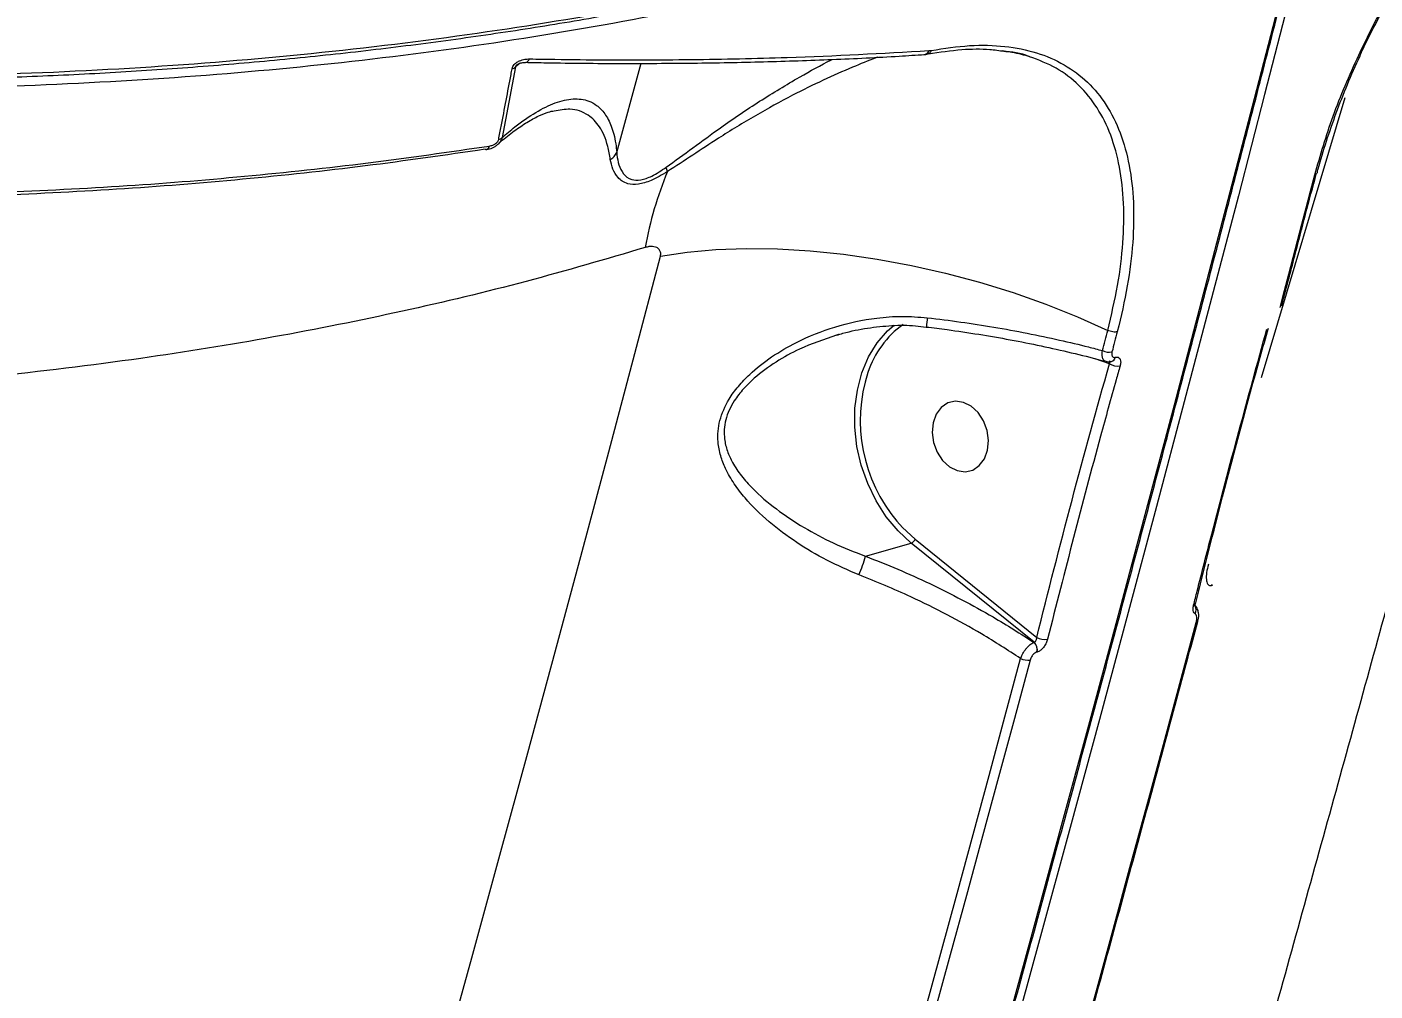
# Model space of a CAD drawing. Header units: millimetres. Extents: x -7151 to 6134, y -5040 to 5562.
# Drawn here: x -3370.9 to -3201.7, y -643 to -522 of the extents above; entities that cross this region are included whole.
import ezdxf

# ---------------------------------------------------------------- set-up
doc = ezdxf.new("R2010")
doc.units = ezdxf.units.MM
for name, color, linetype in [('DIKOM_ОБЪЕКТ', 7, 'Continuous'), ('DIKOM_РАЗМЕР_ЗОНА', 7, 'Continuous'), ('DIKOM_РАЗМЕР_ОБЪЕКТА', 7, 'Continuous')]:
    doc.layers.add(name, color=color, linetype=linetype)
doc.styles.add('style1', font='arial.ttf', dxfattribs={"width": 0.8})
doc.dimstyles.new('1-50', dxfattribs={"dimtxt": 300, "dimasz": 200, "dimexe": 100, "dimexo": 0, "dimgap": 100, "dimtad": 1, "dimtxsty": 'style1', "dimcen": 200, "dimclrd": 7, "dimclre": 7, "dimclrt": 7, "dimadec": 1, "dimazin": 2, "dimtfac": 1, "dimtmove": 0, "dimatfit": 2, "dimfxl": 0, "dimlwd": 25, "dimlwe": 18, "dimarcsym": 0})

# ---------------------------------------------------------------- blocks, each defined once
blk = doc.blocks.new('*D0')
at = {"layer": 'Defpoints', "color": 0, "transparency": 16777216}
for p in [(4133.55, 168.74), (-4567.47, -1241.13), (4133.55, -4153.12)]:
    blk.add_point(p, dxfattribs=at)
at = {"layer": 'DIKOM_РАЗМЕР_ОБЪЕКТА', "color": 7, "lineweight": 18, "transparency": 16777216}
for p, q in [((4133.55, 168.74), (4133.55, -4253.12)), ((-4567.47, -1241.13), (-4567.47, -4253.12))]:
    blk.add_line(p, q, dxfattribs=at)
at = {"layer": 'DIKOM_РАЗМЕР_ОБЪЕКТА', "color": 7, "lineweight": 25, "transparency": 16777216}
blk.add_line((-4367.47, -4153.12), (3933.55, -4153.12), dxfattribs=at)
at = {"layer": 'DIKOM_РАЗМЕР_ОБЪЕКТА', "color": 7, "transparency": 16777216}
for points in [[(-4367.47, -4119.79), (-4367.47, -4186.45), (-4567.47, -4153.12)], [(3933.55, -4119.79), (3933.55, -4186.45), (4133.55, -4153.12)]]:
    blk.add_solid(points, dxfattribs=at)
at = {"layer": 'DIKOM_РАЗМЕР_ОБЪЕКТА', "color": 7, "transparency": 16777216, "insert": (150.61, -3899.95), "char_height": 300, "attachment_point": 5, "style": 'style1'}
blk.add_mtext('8700', dxfattribs=at)
blk = doc.blocks.new('*D1')
at = {"layer": 'Defpoints', "color": 0, "transparency": 16777216}
for p in [(-2392.45, 3674.75), (-6010.84, -1738.88), (-3202.89, -1738.88)]:
    blk.add_point(p, dxfattribs=at)
at = {"layer": 'DIKOM_РАЗМЕР_ОБЪЕКТА', "color": 7, "lineweight": 18, "transparency": 16777216}
for p, q in [((-2392.45, 3674.75), (-6110.84, 3674.75)), ((-3202.89, -1738.88), (-6110.84, -1738.88))]:
    blk.add_line(p, q, dxfattribs=at)
at = {"layer": 'DIKOM_РАЗМЕР_ОБЪЕКТА', "color": 7, "lineweight": 25, "transparency": 16777216}
blk.add_line((-6010.84, 3474.75), (-6010.84, -1538.88), dxfattribs=at)
at = {"layer": 'DIKOM_РАЗМЕР_ОБЪЕКТА', "color": 7, "transparency": 16777216}
for points in [[(-6044.18, 3474.75), (-5977.51, 3474.75), (-6010.84, 3674.75)], [(-6044.18, -1538.88), (-5977.51, -1538.88), (-6010.84, -1738.88)]]:
    blk.add_solid(points, dxfattribs=at)
at = {"layer": 'DIKOM_РАЗМЕР_ОБЪЕКТА', "color": 7, "transparency": 16777216, "insert": (-6264.01, 967.94), "char_height": 300, "attachment_point": 5, "rotation": 90, "style": 'style1'}
blk.add_mtext('5400', dxfattribs=at)
blk = doc.blocks.new('*D2')
at = {"layer": 'Defpoints', "color": 0, "transparency": 16777216}
for p in [(-3409.24, 5551.13), (-6701.17, -3742.74), (-3065.41, -3742.74)]:
    blk.add_point(p, dxfattribs=at)
at = {"layer": 'DIKOM_РАЗМЕР_ЗОНА', "color": 7, "lineweight": 18, "transparency": 16777216}
for p, q in [((-3409.24, 5551.13), (-6801.17, 5551.13)), ((-3065.41, -3742.74), (-6801.17, -3742.74))]:
    blk.add_line(p, q, dxfattribs=at)
at = {"layer": 'DIKOM_РАЗМЕР_ЗОНА', "color": 7, "lineweight": 25, "transparency": 16777216}
blk.add_line((-6701.17, 5351.13), (-6701.17, -3542.74), dxfattribs=at)
at = {"layer": 'DIKOM_РАЗМЕР_ЗОНА', "color": 7, "transparency": 16777216}
for points in [[(-6734.5, 5351.13), (-6667.84, 5351.13), (-6701.17, 5551.13)], [(-6734.5, -3542.74), (-6667.84, -3542.74), (-6701.17, -3742.74)]]:
    blk.add_solid(points, dxfattribs=at)
at = {"layer": 'DIKOM_РАЗМЕР_ЗОНА', "color": 7, "transparency": 16777216, "insert": (-6954.45, 885.88), "char_height": 300, "attachment_point": 5, "rotation": 90, "style": 'style1'}
blk.add_mtext('9300', dxfattribs=at)
blk = doc.blocks.new('*D3')
at = {"layer": 'Defpoints', "color": 0, "transparency": 16777216}
for p in [(6133.55, 253.24), (-5802.46, -2467.19), (6133.55, -4939.78)]:
    blk.add_point(p, dxfattribs=at)
at = {"layer": 'DIKOM_РАЗМЕР_ЗОНА', "color": 7, "lineweight": 18, "transparency": 16777216}
for p, q in [((6133.55, 253.24), (6133.55, -5039.78)), ((-5802.46, -2467.19), (-5802.46, -5039.78))]:
    blk.add_line(p, q, dxfattribs=at)
at = {"layer": 'DIKOM_РАЗМЕР_ЗОНА', "color": 7, "lineweight": 25, "transparency": 16777216}
blk.add_line((-5602.46, -4939.78), (5933.55, -4939.78), dxfattribs=at)
at = {"layer": 'DIKOM_РАЗМЕР_ЗОНА', "color": 7, "transparency": 16777216}
for points in [[(-5602.46, -4906.44), (-5602.46, -4973.11), (-5802.46, -4939.78)], [(5933.55, -4906.44), (5933.55, -4973.11), (6133.55, -4939.78)]]:
    blk.add_solid(points, dxfattribs=at)
at = {"layer": 'DIKOM_РАЗМЕР_ЗОНА', "color": 7, "transparency": 16777216, "insert": (186.61, -4686.61), "char_height": 300, "attachment_point": 5, "style": 'style1'}
blk.add_mtext('11950', dxfattribs=at)

msp = doc.modelspace()

# ---------------------------------------------------------------- linework, layer by layer
at = {"layer": 'DIKOM_ОБЪЕКТ', "color": 7, "linetype": 'Continuous', "lineweight": 15}
for p, q in [((-3258.288, -525.428), (-3258.27, -525.426)), ((-3257.731, -524.954), (-3257.697, -524.953)), ((-3257.697, -524.953), (-3257.439, -524.922)), ((-3309.618, -526.975), (-3311.307, -535.864)), ((-3309.049, -526.531), (-3309.618, -526.975)), ((-3296.905, -537.744), (-3293.854, -526.543)), ((-3205.539, -530.889), (-3216.013, -566.031)), ((-3258.055, -559.62), (-3258.056, -559.618)), ((-3234.349, -563.448), (-3234.331, -563.443)), ((-3235.079, -564.262), (-3236.855, -563.634)), ((-3265.71, -588.414), (-3259.966, -586.775)), ((-3244.535, -599.233), (-3259.966, -586.775)), ((-3259.479, -586.283), (-3244.204, -598.616)), ((-3222.307, -591.971), (-3222.129, -592.04)), ((-3224.316, -594.431), (-3224.314, -594.423)), ((-3244.553, -599.237), (-3244.535, -599.233)), ((-3244.161, -600.453), (-3244.179, -600.457))]:
    msp.add_line(p, q, dxfattribs=at)
at = {"layer": 'DIKOM_ОБЪЕКТ', "color": 7, "linetype": 'Continuous', "lineweight": 15, "flags": 128}
for points in [[(-3279.227, -758.596), (-3276.22, -748.127), (-3272.171, -733.954), (-3268.155, -719.818), (-3264.175, -705.729), (-3260.234, -691.696), (-3256.334, -677.728), (-3252.478, -663.834), (-3248.669, -650.025), (-3244.909, -636.307), (-3241.2, -622.691), (-3237.545, -609.186), (-3233.947, -595.8), (-3230.407, -582.541), (-3226.928, -569.42), (-3223.512, -556.444), (-3220.161, -543.622), (-3216.879, -530.962), (-3213.666, -518.473), (-3210.525, -506.162), (-3207.459, -494.038)], [(-3206.15, -493.426), (-3209.226, -505.586), (-3212.376, -517.934), (-3215.599, -530.461), (-3218.891, -543.159), (-3222.251, -556.02), (-3225.677, -569.035), (-3229.167, -582.196), (-3232.718, -595.494), (-3236.327, -608.921), (-3239.993, -622.467), (-3243.713, -636.124), (-3247.485, -649.883), (-3251.305, -663.734), (-3255.173, -677.67), (-3259.084, -691.679), (-3263.037, -705.755), (-3267.029, -719.886), (-3271.057, -734.065), (-3275.119, -748.281), (-3278.151, -758.838)], [(-3213.661, -557.179), (-3213.11, -555.085), (-3212.562, -552.995), (-3212.015, -550.909), (-3211.47, -548.827), (-3210.926, -546.749), (-3210.384, -544.675), (-3209.844, -542.605), (-3209.306, -540.539)], [(-3291.429, -550.765), (-3288.06, -550.247), (-3284.47, -549.917), (-3280.685, -549.777), (-3276.737, -549.828), (-3272.655, -550.071), (-3268.471, -550.503), (-3264.217, -551.121), (-3259.928, -551.919), (-3255.637, -552.893), (-3251.375, -554.033), (-3247.178, -555.332), (-3243.077, -556.779), (-3239.105, -558.364), (-3235.292, -560.072)], [(-3329.697, -691.258), (-3325.99, -678.054), (-3322.321, -664.912), (-3318.694, -651.839), (-3315.11, -638.844), (-3311.572, -625.936), (-3308.082, -613.123), (-3304.642, -600.412), (-3301.254, -587.813), (-3297.922, -575.334), (-3294.646, -562.982), (-3291.429, -550.765)], [(-3259.966, -586.775), (-3261.606, -585.254), (-3263.082, -583.475), (-3264.361, -581.478), (-3265.416, -579.306), (-3266.224, -577.006), (-3266.767, -574.629), (-3267.032, -572.227), (-3267.015, -569.853), (-3266.716, -567.558), (-3266.14, -565.392), (-3265.302, -563.403), (-3264.219, -561.635), (-3262.914, -560.126), (-3262.106, -559.413)], [(-3234.089, -560.239), (-3234.172, -560.556), (-3234.256, -560.873), (-3234.339, -561.19), (-3234.422, -561.508), (-3234.505, -561.825), (-3234.589, -562.142), (-3234.672, -562.46), (-3234.756, -562.777)], [(-3250.381, -575.112), (-3250.267, -573.893), (-3250.438, -572.633), (-3250.882, -571.434), (-3251.562, -570.394), (-3252.423, -569.597), (-3253.396, -569.107), (-3254.401, -568.964), (-3255.357, -569.18), (-3256.186, -569.737), (-3256.823, -570.59), (-3257.214, -571.67), (-3257.329, -572.889), (-3257.157, -574.149), (-3256.713, -575.348), (-3256.033, -576.388), (-3255.172, -577.185), (-3254.2, -577.675), (-3253.195, -577.818), (-3252.238, -577.602), (-3251.409, -577.045), (-3250.772, -576.192), (-3250.381, -575.112)], [(-3261.75, -584.043), (-3261.069, -584.808), (-3259.479, -586.283)], [(-3241.086, -658.829), (-3238.915, -650.956), (-3236.76, -643.113), (-3234.62, -635.3), (-3232.497, -627.518), (-3230.391, -619.771), (-3228.301, -612.058), (-3226.229, -604.383), (-3224.175, -596.745)], [(-3262.447, -660.817), (-3260.364, -653.265), (-3258.296, -645.74), (-3256.244, -638.245), (-3254.207, -630.781), (-3252.187, -623.349), (-3250.183, -615.952), (-3248.196, -608.59), (-3246.226, -601.265)], [(-3245.03, -601.462), (-3247.002, -608.792), (-3248.99, -616.159), (-3250.996, -623.562), (-3253.017, -630.999), (-3255.056, -638.468), (-3257.11, -645.969), (-3259.179, -653.499), (-3261.263, -661.057)]]:
    msp.add_lwpolyline(points, dxfattribs=at)
at = {"layer": 'DIKOM_ОБЪЕКТ', "color": 7, "linetype": 'Continuous', "lineweight": 15}
for centre, radius, start, end in [((-3308.437, -525.829), 0.597, 274.39544, 344.37285), ((-3258.383, -524.752), 0.683, 278.53161, 342.72815), ((-3258.356, -524.738), 0.693, 276.67751, 342.00283), ((-3310.153, -526.524), 0.7, 278.23001, 319.8872), ((-3311.823, -535.409), 0.688, 277.1541, 318.56307), ((-3313.298, -537.077), 0.291, 241.31329, 279.6092), ((-3313.427, -536.886), 0.51, 290.38339, 355.51368), ((-3293.034, -540.566), 2.517, 9.70985, 22.63794), ((-3248.7, -557.573), 45.338, 157.38796, 169.95334), ((-3253.885, -569.159), 12.126, 125.81384, 161.71813), ((-3234.046, -561.53), 24.086, 172.72584, 175.44507), ((-3490.91, -494.336), 263.934, 345.00882, 345.57803), ((-3235.106, -560.909), 1.901, 243.37994, 280.6287), ((-3235.006, -563.304), 0.689, 286.59333, 348.34185), ((-3234.029, -562.518), 2.036, 238.95117, 278.2401), ((-3235.024, -563.308), 0.69, 287.09828, 348.32294), ((-3246.704, -571.405), 19.649, 162.06862, 220.02782), ((-3260.332, -585.924), 0.926, 293.27822, 337.18243), ((-3280.088, -584.812), 14.822, 336.34426, 345.93517), ((-3224.561, -594.322), 0.268, 281.0364, 336.03755), ((-3225.196, -595.142), 0.995, 329.81894, 30.07168), ((-3224.206, -596.508), 0.239, 277.47582, 335.98354), ((-3243.176, -596.742), 2.137, 241.26676, 278.69333), ((-3245.399, -600.164), 1.255, 346.4578, 47.60445), ((-3245.381, -600.159), 1.255, 346.45679, 47.60546), ((-3245.279, -599.241), 2.235, 244.93021, 276.38241)]:
    msp.add_arc(centre, radius, start, end, dxfattribs=at)
for points, knots in [([(-3207.459, -494.038), (-3210.488, -495.409), (-3218.711, -499.131), (-3232.926, -504.653), (-3250.294, -510.407), (-3268.527, -515.45), (-3287.522, -519.772), (-3307.195, -523.346), (-3327.49, -526.158), (-3348.386, -528.185), (-3369.836, -529.44), (-3391.769, -529.927), (-3414.081, -529.644), (-3436.67, -528.591), (-3459.467, -526.765), (-3482.437, -524.153), (-3505.54, -520.776), (-3528.702, -516.649), (-3551.816, -511.794), (-3574.773, -506.233), (-3597.501, -499.976), (-3619.956, -493.019), (-3642.107, -485.389), (-3663.888, -477.114), (-3685.198, -468.236), (-3705.936, -458.792), (-3726.032, -448.809), (-3745.441, -438.292), (-3764.143, -427.27), (-3782.086, -415.78), (-3799.189, -403.878), (-3815.37, -391.617), (-3829.859, -379.62), (-3842.791, -367.948), (-3854.313, -356.654), (-3865.058, -345.165), (-3874.977, -333.532), (-3883.989, -321.861), (-3892.071, -310.18), (-3898.546, -299.729), (-3902.103, -293.149), (-3903.553, -290.468)], [0, 0, 0, 0, 0.0156533, 0.0424907, 0.0694122, 0.0963769, 0.1233417, 0.1502637, 0.1771004, 0.2039377, 0.2308593, 0.2578243, 0.2847892, 0.3117109, 0.3385481, 0.3653846, 0.392306, 0.4192702, 0.4462348, 0.4731562, 0.499993, 0.5268301, 0.5537514, 0.5807162, 0.6076811, 0.6346027, 0.6614393, 0.6882764, 0.7151979, 0.7421626, 0.7691275, 0.7960488, 0.8228858, 0.8459641, 0.8691647, 0.8923929, 0.9156208, 0.9388215, 0.961584, 0.9843465, 1, 1, 1, 1]), ([(-3293.343, -549.664), (-3298.291, -551.121), (-3308.186, -554.035), (-3323.788, -557.76), (-3339.919, -560.995), (-3357.183, -563.774), (-3375.535, -566.016), (-3394.972, -567.635), (-3415.026, -568.559), (-3435.653, -568.748), (-3456.792, -568.176), (-3477.755, -566.866), (-3498.456, -564.858), (-3518.824, -562.213), (-3539.418, -558.86), (-3560.175, -554.774), (-3581.023, -549.95), (-3601.95, -544.373), (-3622.868, -538.027), (-3643.802, -530.877), (-3664.423, -523.008), (-3684.245, -514.619), (-3703.138, -505.819), (-3721.086, -496.688), (-3738.602, -486.979), (-3755.609, -476.708), (-3772.038, -465.9), (-3787.439, -454.866), (-3801.802, -443.661), (-3815.139, -432.341), (-3827.759, -420.66), (-3839.57, -408.643), (-3850.609, -396.333), (-3857.134, -387.998), (-3860.394, -383.832)], [0, 0, 0, 0, 0.0283338, 0.0566673, 0.0852831, 0.1138987, 0.1455326, 0.1771907, 0.2088241, 0.2413903, 0.2739833, 0.3065488, 0.3371878, 0.367849, 0.3984877, 0.43001, 0.4615582, 0.4930806, 0.5257433, 0.558406, 0.5915378, 0.6246694, 0.6557873, 0.6869299, 0.7180481, 0.7500733, 0.7821241, 0.81415, 0.8447053, 0.8752824, 0.905838, 0.9372174, 0.9686205, 1, 1, 1, 1]), ([(-3596.161, -498.949), (-3594.631, -499.399), (-3589.389, -500.94), (-3580.372, -503.402), (-3569.139, -506.331), (-3557.893, -509.073), (-3546.663, -511.635), (-3535.446, -514.015), (-3524.238, -516.215), (-3513.036, -518.237), (-3501.835, -520.081), (-3490.633, -521.748), (-3479.428, -523.237), (-3468.215, -524.55), (-3456.989, -525.686), (-3445.763, -526.644), (-3434.573, -527.421), (-3423.463, -528.013), (-3412.467, -528.418), (-3401.587, -528.636), (-3390.82, -528.668), (-3380.162, -528.514), (-3369.609, -528.176), (-3359.158, -527.651), (-3348.806, -526.942), (-3338.551, -526.046), (-3328.389, -524.964), (-3318.323, -523.695), (-3308.376, -522.243), (-3298.593, -520.612), (-3289.007, -518.808), (-3279.63, -516.833), (-3270.457, -514.688), (-3261.483, -512.371), (-3252.705, -509.882), (-3244.121, -507.221), (-3235.729, -504.387), (-3227.527, -501.379), (-3219.509, -498.197), (-3211.686, -494.834), (-3204.706, -491.629), (-3200.441, -489.475), (-3198.632, -488.562)], [0, 0, 0, 0, 0.0106285, 0.0364047, 0.0621895, 0.0878498, 0.1133919, 0.1388452, 0.1642379, 0.1895991, 0.2149589, 0.2403388, 0.2657648, 0.2912656, 0.3168714, 0.3426083, 0.3684043, 0.3941102, 0.4196887, 0.445169, 0.4705811, 0.4959527, 0.5213132, 0.5466898, 0.5721031, 0.5975838, 0.6231584, 0.6488573, 0.6746614, 0.7004265, 0.7260483, 0.7515623, 0.7769994, 0.8023873, 0.8277558, 0.853133, 0.8785383, 0.9040015, 0.9295493, 0.9552118, 0.9810039, 1, 1, 1, 1]), ([(-3596.087, -498.522), (-3591.688, -499.776), (-3579.839, -503.155), (-3560.346, -508.104), (-3537.641, -513.178), (-3514.635, -517.577), (-3491.403, -521.269), (-3468.019, -524.221), (-3444.998, -526.367), (-3422.412, -527.72), (-3400.32, -528.308), (-3378.361, -528.14), (-3356.62, -527.185), (-3335.179, -525.427), (-3314.511, -522.903), (-3294.667, -519.642), (-3275.681, -515.686), (-3257.247, -510.966), (-3239.439, -505.479), (-3222.398, -499.183), (-3208.749, -493.42), (-3201.183, -489.513), (-3198.614, -488.186)], [0, 0, 0, 0, 0.0304512, 0.0820369, 0.1336622, 0.1852476, 0.2383319, 0.2914581, 0.3445427, 0.3961275, 0.4477535, 0.4993381, 0.5524226, 0.6055497, 0.6586327, 0.7102177, 0.7618426, 0.8134271, 0.8665101, 0.919637, 0.9727201, 1, 1, 1, 1]), ([(-3279.062, -758.621), (-3278.884, -758.003), (-3277.459, -753.059), (-3274.81, -743.807), (-3271.119, -730.876), (-3267.458, -717.979), (-3263.828, -705.121), (-3260.23, -692.31), (-3256.666, -679.553), (-3253.139, -666.857), (-3249.651, -654.229), (-3246.201, -641.676), (-3242.794, -629.203), (-3239.431, -616.82), (-3236.114, -604.531), (-3232.844, -592.344), (-3229.624, -580.265), (-3226.454, -568.301), (-3223.337, -556.458), (-3220.275, -544.744), (-3217.269, -533.163), (-3214.32, -521.723), (-3211.432, -510.432), (-3209.071, -501.135), (-3207.681, -495.625), (-3207.217, -493.782)], [0, 0, 0, 0, 0.0066056, 0.0528041, 0.0990029, 0.1452019, 0.1914006, 0.2375995, 0.2837987, 0.3299974, 0.3761965, 0.4223959, 0.468595, 0.5147944, 0.5609937, 0.6071934, 0.653393, 0.6995933, 0.7457934, 0.7919935, 0.8381941, 0.8843948, 0.9305958, 0.9767972, 1, 1, 1, 1]), ([(-4077.697, -513.438), (-4079.009, -513.41), (-4081.635, -513.354), (-4083.97, -513.682), (-4085.285, -514.245), (-4085.691, -515.01), (-4085.291, -516.008), (-4084.06, -517.254), (-4081.96, -518.756), (-4078.978, -520.517), (-4075.142, -522.519), (-4070.505, -524.735), (-4065.1, -527.156), (-4058.963, -529.77), (-4052.058, -532.595), (-4044.321, -535.654), (-4035.73, -538.952), (-4026.281, -542.489), (-4016.076, -546.226), (-4005.245, -550.116), (-3993.825, -554.147), (-3981.863, -558.307), (-3969.267, -562.627), (-3955.935, -567.142), (-3941.861, -571.852), (-3927.05, -576.754), (-3911.669, -581.791), (-3895.889, -586.909), (-3879.747, -592.097), (-3863.285, -597.342), (-3846.393, -602.682), (-3828.934, -608.157), (-3810.918, -613.762), (-3792.364, -619.493), (-3773.483, -625.283), (-3753.53, -631.357), (-3732.497, -637.713), (-3710.396, -644.341), (-3687.908, -651.035), (-3665.081, -657.778), (-3641.968, -664.554), (-3619.972, -670.954), (-3599.153, -676.969), (-3579.542, -682.598), (-3559.989, -688.174), (-3540.344, -693.739), (-3520.642, -699.282), (-3500.915, -704.792), (-3481.393, -710.206), (-3462.298, -715.461), (-3443.654, -720.553), (-3425.477, -725.478), (-3407.622, -730.277), (-3389.957, -734.984), (-3372.524, -739.587), (-3355.358, -744.075), (-3338.662, -748.394), (-3322.616, -752.499), (-3307.232, -756.388), (-3292.512, -760.061), (-3278.344, -763.548), (-3264.627, -766.872), (-3251.404, -770.022), (-3238.714, -772.986), (-3226.706, -775.729), (-3215.516, -778.22), (-3205.143, -780.461), (-3195.572, -782.459), (-3186.726, -784.231), (-3178.525, -785.792), (-3171.092, -787.107), (-3165.859, -787.977), (-3163.398, -788.324), (-3162.886, -788.396)], [0, 0, 0, 0, 0.0167042, 0.0334481, 0.0472268, 0.0610172, 0.0748073, 0.0885855, 0.1027641, 0.1169558, 0.1311476, 0.1453265, 0.159106, 0.1728977, 0.1866891, 0.2004686, 0.2146498, 0.2288439, 0.2430381, 0.2572193, 0.2709769, 0.2847464, 0.2985159, 0.3122735, 0.3264293, 0.3405977, 0.3547663, 0.3689223, 0.3827035, 0.3964968, 0.4102898, 0.4240712, 0.4382529, 0.4524474, 0.4666421, 0.4808238, 0.4967436, 0.5126724, 0.5285923, 0.5448556, 0.5611287, 0.5773925, 0.5911547, 0.6049289, 0.6187029, 0.632465, 0.6466275, 0.6608025, 0.6749777, 0.68914, 0.7029021, 0.7166761, 0.7304499, 0.7442119, 0.7583725, 0.7725462, 0.7867197, 0.8008805, 0.8146605, 0.8284524, 0.8422442, 0.8560241, 0.8702042, 0.8843972, 0.8985903, 0.9127704, 0.9265484, 0.9403384, 0.9541283, 0.9679064, 0.982086, 0.9962786, 1, 1, 1, 1]), ([(-3203.786, -525.504), (-3202.815, -523.503), (-3201.292, -520.365), (-3199.493, -517.326), (-3198.842, -516.226)], [0, 0, 0, 0, 0.637881, 1, 1, 1, 1]), ([(-3203.588, -525.486), (-3203.497, -525.286), (-3202.867, -523.896), (-3201.542, -521.325), (-3200.048, -518.522), (-3199.103, -516.933), (-3198.846, -516.5)], [0, 0, 0, 0, 0.0659478, 0.4581535, 0.8523411, 1, 1, 1, 1]), ([(-3257.439, -524.922), (-3255.812, -524.675), (-3252.558, -524.18), (-3248.142, -524.315), (-3244.153, -525.107), (-3240.672, -526.615), (-3237.738, -528.815), (-3235.387, -531.687), (-3233.634, -535.192), (-3232.497, -539.291), (-3231.972, -543.914), (-3232.065, -548.996), (-3232.714, -554.443), (-3233.631, -558.306), (-3234.089, -560.239)], [0, 0, 0, 0, 0.0836175, 0.1671647, 0.2504161, 0.3338536, 0.4173033, 0.5004887, 0.5837391, 0.6671382, 0.7504575, 0.8333964, 0.9166283, 1, 1, 1, 1]), ([(-3310.052, -527.217), (-3310.028, -527.127), (-3309.978, -526.949), (-3309.789, -526.69), (-3309.507, -526.437), (-3309.053, -526.182), (-3308.467, -526.011), (-3308.06, -525.997), (-3307.862, -525.99)], [0, 0, 0, 0, 0.1098796, 0.2200756, 0.3257182, 0.4925119, 0.7537643, 1, 1, 1, 1]), ([(-3308.391, -526.412), (-3307.502, -526.433), (-3303.45, -526.527), (-3296.42, -526.57), (-3287.33, -526.535), (-3278.474, -526.369), (-3269.849, -526.072), (-3263.118, -525.759), (-3259.337, -525.503), (-3258.282, -525.431)], [0, 0, 0, 0, 0.049933, 0.2277287, 0.4047253, 0.5809984, 0.7567379, 0.9321427, 1, 1, 1, 1]), ([(-3307.862, -525.99), (-3307.332, -525.999), (-3304.679, -526.046), (-3297.836, -526.126), (-3287.521, -526.101), (-3273.288, -525.813), (-3263.603, -525.279), (-3257.731, -524.954)], [0, 0, 0, 0, 0.0299857, 0.1499492, 0.3900696, 0.6301909, 1, 1, 1, 1]), ([(-3290.711, -539.597), (-3289.594, -538.783), (-3287.334, -537.135), (-3283.439, -534.266), (-3278.93, -531.216), (-3274.287, -528.427), (-3271.203, -526.716), (-3269.928, -526.084), (-3269.869, -526.055)], [0, 0, 0, 0, 0.16270384, 0.3293255, 0.5612791, 0.79918551, 0.99077657, 1, 1, 1, 1]), ([(-3264.155, -525.773), (-3264.264, -525.813), (-3265.222, -526.162), (-3267.514, -527.095), (-3270.977, -528.621), (-3275.09, -530.637), (-3279.514, -533.077), (-3283.718, -535.638), (-3287.386, -538.083), (-3289.498, -539.456), (-3290.553, -540.141)], [0, 0, 0, 0, 0.015333, 0.1347354, 0.2776002, 0.4205441, 0.5903449, 0.7601608, 0.8802128, 1, 1, 1, 1]), ([(-3258.379, -525.429), (-3258.297, -525.429), (-3258.13, -525.428), (-3257.959, -525.38), (-3257.872, -525.356)], [0, 0, 0, 0, 0.4898905, 1, 1, 1, 1]), ([(-3257.439, -524.922), (-3257.472, -525.004), (-3257.54, -525.172), (-3257.712, -525.328), (-3257.864, -525.398), (-3257.954, -525.382), (-3257.971, -525.379)], [0, 0, 0, 0, 0.2981743, 0.6118489, 0.9255069, 1, 1, 1, 1]), ([(-3257.801, -525.359), (-3256.381, -525.144), (-3253.684, -524.734), (-3250.542, -524.703), (-3248.906, -524.936), (-3248.316, -525.02)], [0, 0, 0, 0, 0.4159439, 0.7896208, 1, 1, 1, 1]), ([(-3245.105, -525.71), (-3245.136, -525.696), (-3246.125, -525.26), (-3247.329, -525.126), (-3248.495, -524.996)], [0, 0, 0, 0, 0.03126822, 1, 1, 1, 1]), ([(-3248.316, -525.02), (-3247.976, -525.056), (-3246.81, -525.18), (-3245.807, -525.485), (-3245.096, -525.701)], [0, 0, 0, 0, 0.2918301, 1, 1, 1, 1]), ([(-3235.292, -560.072), (-3234.842, -558.172), (-3233.942, -554.382), (-3233.302, -549.034), (-3233.207, -544.042), (-3233.715, -539.505), (-3234.826, -535.478), (-3236.532, -532.03), (-3238.84, -529.218), (-3241.653, -527.029), (-3243.962, -526.146), (-3245.105, -525.71)], [0, 0, 0, 0, 0.1118104, 0.22295, 0.3341199, 0.4459295, 0.5568743, 0.6686327, 0.7799552, 0.891088, 1, 1, 1, 1]), ([(-3209.306, -540.539), (-3208.596, -538.102), (-3207.52, -534.409), (-3205.528, -529.349), (-3204.367, -526.786), (-3203.786, -525.504)], [0, 0, 0, 0, 0.492764, 0.7463854, 1, 1, 1, 1]), ([(-3209.013, -540.351), (-3208.967, -540.161), (-3208.642, -538.841), (-3207.851, -536.311), (-3206.64, -532.776), (-3205.218, -529.192), (-3204.179, -526.761), (-3203.593, -525.533), (-3203.578, -525.501)], [0, 0, 0, 0, 0.039748, 0.2767037, 0.5150211, 0.7541983, 0.9936636, 1, 1, 1, 1]), ([(-3899.364, -526.899), (-3895.723, -528.072), (-3888.442, -530.418), (-3876.56, -534.179), (-3863.992, -538.112), (-3850.226, -542.372), (-3835.266, -546.955), (-3819.076, -551.87), (-3802.033, -557.005), (-3784.157, -562.352), (-3765.494, -567.905), (-3746.652, -573.484), (-3727.728, -579.068), (-3708.812, -584.634), (-3689.386, -590.338), (-3669.497, -596.17), (-3649.205, -602.113), (-3628.516, -608.167), (-3607.497, -614.312), (-3586.115, -620.559), (-3564.69, -626.811), (-3543.734, -632.918), (-3523.406, -638.83), (-3503.754, -644.531), (-3484.22, -650.18), (-3464.877, -655.752), (-3445.795, -661.22), (-3427.5, -666.431), (-3410.024, -671.374), (-3393.383, -676.044), (-3377.195, -680.546), (-3361.55, -684.849), (-3346.436, -688.959), (-3337.019, -691.474), (-3332.313, -692.731)], [0, 0, 0, 0, 0.0283335, 0.0566673, 0.0852828, 0.1138984, 0.145532, 0.1771907, 0.2088241, 0.2413903, 0.273983, 0.3065489, 0.3371872, 0.3678492, 0.3984876, 0.4300099, 0.4615582, 0.4930802, 0.5257427, 0.5584053, 0.5915374, 0.624669, 0.6557872, 0.6869296, 0.718048, 0.7500731, 0.7821239, 0.8141498, 0.8447049, 0.8752822, 0.9058377, 0.9372173, 0.9686205, 1, 1, 1, 1]), ([(-3311.738, -536.091), (-3311.632, -535.546), (-3311.103, -532.817), (-3310.544, -529.861), (-3310.098, -527.464), (-3310.052, -527.217)], [0, 0, 0, 0, 0.18317, 0.9158768, 1, 1, 1, 1]), ([(-3309.443, -526.727), (-3309.472, -526.751), (-3309.513, -526.783), (-3309.564, -526.841), (-3309.586, -526.874), (-3309.603, -526.904), (-3309.616, -526.939), (-3309.617, -526.962), (-3309.618, -526.975)], [0, 0, 0, 0, 0.3536181, 0.4899532, 0.628174, 0.6671215, 0.8021335, 1, 1, 1, 1]), ([(-3309.443, -526.727), (-3309.424, -526.713), (-3309.359, -526.662), (-3309.196, -526.576), (-3308.893, -526.468), (-3308.586, -526.411), (-3308.423, -526.433), (-3308.385, -526.438)], [0, 0, 0, 0, 0.05113133, 0.17623231, 0.41922491, 0.86520843, 1, 1, 1, 1]), ([(-3311.307, -535.864), (-3310.769, -535.406), (-3309.308, -534.165), (-3307.049, -532.615), (-3304.597, -531.404), (-3302.362, -530.896), (-3300.665, -531.111), (-3299.364, -531.803), (-3298.39, -532.78), (-3297.567, -534.345), (-3297.098, -536.078), (-3296.948, -537.368), (-3296.905, -537.744)], [0, 0, 0, 0, 0.0783326, 0.2125932, 0.3472665, 0.4817924, 0.6158502, 0.6916653, 0.7820712, 0.8726187, 0.9628128, 1, 1, 1, 1]), ([(-3311.848, -536.717), (-3311.734, -536.612), (-3311.015, -535.951), (-3309.78, -535.008), (-3308.164, -533.902), (-3306.741, -533.142), (-3305.579, -532.659), (-3305.012, -532.542), (-3304.778, -532.493)], [0, 0, 0, 0, 0.0398815, 0.252203, 0.4641138, 0.6755963, 0.8656051, 1, 1, 1, 1]), ([(-3297.727, -538.609), (-3297.823, -538.042), (-3298.114, -536.329), (-3299.012, -534.372), (-3300.606, -532.818), (-3302.514, -532.131), (-3304.097, -532.424), (-3304.776, -532.549)], [0, 0, 0, 0, 0.1038043, 0.3136846, 0.5238966, 0.7959454, 1, 1, 1, 1]), ([(-3312.919, -536.926), (-3312.769, -536.894), (-3312.507, -536.838), (-3312.162, -536.66), (-3311.934, -536.468), (-3311.792, -536.277), (-3311.756, -536.153), (-3311.738, -536.091)], [0, 0, 0, 0, 0.3195467, 0.5619217, 0.7280044, 0.8640544, 1, 1, 1, 1]), ([(-3311.307, -535.864), (-3311.362, -536.032), (-3311.465, -536.35), (-3311.722, -536.602), (-3311.843, -536.721)], [0, 0, 0, 0, 0.5277473, 1, 1, 1, 1]), ([(-3147.787, -826.331), (-3149.274, -826.068), (-3152.997, -825.408), (-3159.963, -824.053), (-3168.586, -822.294), (-3178.159, -820.253), (-3188.535, -817.962), (-3199.6, -815.447), (-3211.313, -812.72), (-3223.628, -809.792), (-3236.63, -806.646), (-3250.427, -803.254), (-3265.025, -799.612), (-3280.419, -795.72), (-3296.437, -791.622), (-3312.881, -787.367), (-3329.712, -782.968), (-3346.881, -778.438), (-3364.523, -773.744), (-3382.778, -768.847), (-3401.638, -763.749), (-3421.085, -758.453), (-3440.898, -753.02), (-3460.847, -747.512), (-3480.894, -741.942), (-3501, -736.32), (-3521.313, -730.608), (-3541.994, -724.759), (-3563.018, -718.779), (-3584.357, -712.676), (-3605.764, -706.52), (-3628.083, -700.069), (-3651.276, -693.326), (-3675.289, -686.304), (-3699.351, -679.225), (-3723.403, -672.105), (-3747.382, -664.962), (-3769.855, -658.223), (-3790.824, -651.896), (-3810.32, -645.979), (-3829.49, -640.126), (-3848.48, -634.292), (-3867.244, -628.49), (-3885.744, -622.729), (-3903.763, -617.079), (-3921.087, -611.604), (-3937.704, -606.311), (-3953.613, -601.201), (-3968.953, -596.231), (-3983.834, -591.363), (-3998.209, -586.613), (-4012.039, -581.99), (-4025.159, -577.551), (-4037.431, -573.342), (-4048.853, -569.366), (-4059.437, -565.621), (-4069.265, -562.079), (-4078.405, -558.713), (-4086.809, -555.539), (-4094.443, -552.567), (-4101.211, -549.831), (-4107.045, -547.359), (-4111.957, -545.149), (-4115.977, -543.196), (-4119.137, -541.485), (-4121.475, -540), (-4122.855, -538.781), (-4123.415, -537.995), (-4123.22, -537.7), (-4123.18, -537.639)], [0, 0, 0, 0, 0.0098027, 0.0245506, 0.0397282, 0.05492, 0.0701117, 0.0852894, 0.1000386, 0.1148005, 0.1295624, 0.1443115, 0.1594896, 0.1746814, 0.1898734, 0.2050516, 0.2197817, 0.2345243, 0.2492671, 0.263997, 0.2791538, 0.2943241, 0.3094949, 0.3246513, 0.3393828, 0.3541267, 0.3688709, 0.3836022, 0.3987614, 0.4139344, 0.4291071, 0.4442663, 0.4613069, 0.4783574, 0.495398, 0.5128067, 0.5302258, 0.5476346, 0.5623851, 0.5771484, 0.5919118, 0.6066623, 0.6218415, 0.6370347, 0.6522279, 0.6674073, 0.6821324, 0.6968705, 0.7116084, 0.7263337, 0.7414854, 0.7566506, 0.771816, 0.7869676, 0.801717, 0.8164794, 0.8312415, 0.845991, 0.861171, 0.8763651, 0.891559, 0.9067391, 0.9214835, 0.9362407, 0.9509978, 0.965742, 0.9809169, 0.9961057, 1, 1, 1, 1]), ([(-3313.438, -537.332), (-3318.434, -538.061), (-3328.427, -539.518), (-3343.879, -541.168), (-3359.629, -542.454), (-3370.388, -542.944), (-3375.767, -543.188)], [0, 0, 0, 0, 0.2491224, 0.4982415, 0.7491234, 1, 1, 1, 1]), ([(-3375.352, -542.781), (-3370.001, -542.539), (-3359.3, -542.054), (-3343.557, -540.776), (-3328.039, -539.127), (-3317.959, -537.659), (-3312.919, -536.926)], [0, 0, 0, 0, 0.2491194, 0.4982439, 0.7491204, 1, 1, 1, 1]), ([(-3313.253, -537.336), (-3313.126, -537.322), (-3312.769, -537.284), (-3312.255, -537.067), (-3311.947, -536.797), (-3311.828, -536.692)], [0, 0, 0, 0, 0.2545023, 0.7119253, 1, 1, 1, 1]), ([(-3297.727, -538.609), (-3297.696, -538.592), (-3297.517, -538.489), (-3297.19, -538.231), (-3297.007, -537.921), (-3296.907, -537.752)], [0, 0, 0, 0, 0.0842873, 0.5003574, 1, 1, 1, 1]), ([(-3296.905, -537.744), (-3296.905, -537.745), (-3296.906, -537.748), (-3296.907, -537.751), (-3296.907, -537.752), (-3296.907, -537.752)], [0, 0, 0, 0, 0.468066, 0.8340384, 1, 1, 1, 1]), ([(-3296.907, -537.752), (-3296.907, -537.753), (-3296.907, -537.85), (-3296.852, -538.372), (-3296.701, -539.314), (-3296.157, -540.44), (-3295.261, -541.195), (-3293.945, -541.272), (-3292.391, -540.714), (-3291.311, -539.996), (-3290.711, -539.597)], [0, 0, 0, 0, 0.00027166, 0.04144933, 0.22429935, 0.40657904, 0.5849826, 0.71247342, 0.84045813, 1, 1, 1, 1]), ([(-3290.553, -540.141), (-3291.244, -540.547), (-3292.502, -541.284), (-3294.257, -541.815), (-3295.769, -541.716), (-3296.813, -540.95), (-3297.472, -539.827), (-3297.641, -539.017), (-3297.727, -538.609)], [0, 0, 0, 0, 0.1672693, 0.3043199, 0.4416756, 0.6370359, 0.816723, 1, 1, 1, 1]), ([(-3213.463, -557), (-3212.912, -554.901), (-3211.444, -549.315), (-3210.003, -543.792), (-3209.104, -540.346)], [0, 0, 0, 0, 0.3758633, 1, 1, 1, 1]), ([(-3291.429, -550.765), (-3291.413, -550.678), (-3291.378, -550.495), (-3291.424, -550.184), (-3291.586, -549.887), (-3291.976, -549.59), (-3292.438, -549.514), (-3292.947, -549.559), (-3293.185, -549.622), (-3293.343, -549.664)], [0, 0, 0, 0, 0.0767483, 0.1605317, 0.3173937, 0.4661594, 0.7625111, 0.8428743, 1, 1, 1, 1]), ([(-3266.511, -590.759), (-3267.874, -590.179), (-3270.637, -589.001), (-3274.423, -586.72), (-3277.904, -584.116), (-3280.462, -581.618), (-3282.215, -579.351), (-3283.243, -577.582), (-3283.923, -575.817), (-3284.311, -573.824), (-3284.126, -571.372), (-3283.068, -568.966), (-3281.678, -567.059), (-3279.924, -565.225), (-3277.495, -563.325), (-3273.93, -561.255), (-3269.519, -559.491), (-3265.023, -558.527), (-3261.115, -558.235), (-3259.002, -558.398), (-3257.938, -558.481)], [0, 0, 0, 0, 0.0717881, 0.1456301, 0.2211725, 0.298519, 0.3406393, 0.383293, 0.4161013, 0.4496125, 0.4986461, 0.5477907, 0.580449, 0.6139702, 0.670437, 0.7283155, 0.8119505, 0.8980693, 0.9486879, 1, 1, 1, 1]), ([(-3269.315, -560.693), (-3269.051, -560.606), (-3267.791, -560.193), (-3265.469, -559.748), (-3262.424, -559.426), (-3259.942, -559.395), (-3258.511, -559.593), (-3258.06, -559.656)], [0, 0, 0, 0, 0.073121, 0.3494117, 0.6197857, 0.8799649, 1, 1, 1, 1]), ([(-3258.06, -559.648), (-3257.193, -559.752), (-3254.987, -560.019), (-3251.464, -560.552), (-3247.514, -561.234), (-3243.627, -562.005), (-3239.852, -562.863), (-3237.16, -563.524), (-3235.784, -563.919), (-3235.573, -563.979)], [0, 0, 0, 0, 0.1103726, 0.2808982, 0.4523802, 0.6244987, 0.7968111, 0.9687778, 1, 1, 1, 1]), ([(-3257.938, -558.481), (-3256.537, -558.653), (-3253.736, -558.998), (-3249.544, -559.653), (-3245.387, -560.407), (-3241.418, -561.245), (-3238.287, -561.992), (-3236.539, -562.455), (-3235.958, -562.608)], [0, 0, 0, 0, 0.1827839, 0.3655964, 0.5537377, 0.7419057, 0.9141903, 1, 1, 1, 1]), ([(-3224.51, -594.585), (-3224.36, -593.989), (-3223.614, -591.009), (-3220.663, -579.395), (-3217.674, -568.481), (-3215.33, -559.925)], [0, 0, 0, 0, 0.0512255, 0.2561285, 1, 1, 1, 1]), ([(-3224.288, -594.437), (-3223.159, -589.943), (-3220.548, -579.549), (-3217.464, -568.007), (-3215.46, -560.992), (-3215.113, -559.776)], [0, 0, 0, 0, 0.3864202, 0.8936813, 1, 1, 1, 1]), ([(-3269.319, -560.68), (-3270.894, -561.21), (-3273.53, -562.098), (-3276.97, -564.002), (-3279.319, -565.705), (-3281.045, -567.392), (-3282.381, -569.102), (-3283.393, -571.301), (-3283.505, -573.496), (-3283.069, -575.257), (-3282.351, -576.812), (-3281.284, -578.377), (-3279.512, -580.355), (-3276.939, -582.554), (-3273.517, -584.821), (-3269.773, -586.842), (-3267.075, -587.886), (-3265.71, -588.414)], [0, 0, 0, 0, 0.1041193, 0.1742241, 0.245693, 0.2848648, 0.3250032, 0.3823511, 0.4396145, 0.4788333, 0.5191979, 0.5711626, 0.6238898, 0.7190254, 0.8162458, 0.9070751, 1, 1, 1, 1]), ([(-3269.065, -560.595), (-3269.086, -560.599), (-3269.174, -560.616), (-3269.256, -560.652), (-3269.319, -560.68)], [0, 0, 0, 0, 0.2345722, 1, 1, 1, 1]), ([(-3234.089, -560.239), (-3234.171, -560.256), (-3234.336, -560.289), (-3234.656, -560.268), (-3234.991, -560.198), (-3235.192, -560.114), (-3235.292, -560.072)], [0, 0, 0, 0, 0.2499262, 0.4999475, 0.7499183, 1, 1, 1, 1]), ([(-3235.56, -563.943), (-3235.642, -563.908), (-3235.785, -563.849), (-3235.934, -563.579), (-3236.023, -563.191), (-3235.98, -562.804), (-3235.958, -562.608)], [0, 0, 0, 0, 0.2422514, 0.4195356, 0.7078859, 1, 1, 1, 1]), ([(-3234.756, -562.777), (-3234.756, -562.779), (-3234.78, -562.876), (-3234.808, -563.061), (-3234.772, -563.256), (-3234.684, -563.396), (-3234.551, -563.477), (-3234.414, -563.457), (-3234.349, -563.448)], [0, 0, 0, 0, 0.0043209, 0.2198172, 0.4356071, 0.5682932, 0.7938209, 1, 1, 1, 1]), ([(-3234.331, -563.443), (-3234.264, -563.432), (-3234.091, -563.402), (-3233.862, -563.487), (-3233.696, -563.724), (-3233.641, -564.085), (-3233.705, -564.384), (-3233.737, -564.533)], [0, 0, 0, 0, 0.1342769, 0.3469763, 0.5632622, 0.7817508, 1, 1, 1, 1]), ([(-3244.204, -598.616), (-3242.748, -592.854), (-3239.838, -581.328), (-3236.665, -569.952), (-3235.079, -564.262)], [0, 0, 0, 0, 0.4999209, 1, 1, 1, 1]), ([(-3233.737, -564.533), (-3233.903, -565.119), (-3234.732, -568.053), (-3237.898, -579.421), (-3240.679, -590.327), (-3242.853, -598.855)], [0, 0, 0, 0, 0.0517097, 0.2585525, 1, 1, 1, 1]), ([(-3235.538, -563.947), (-3235.436, -563.977), (-3235.198, -564.046), (-3234.96, -563.993), (-3234.823, -563.963)], [0, 0, 0, 0, 0.42862491, 1, 1, 1, 1]), ([(-3235.079, -564.262), (-3235.052, -564.218), (-3234.999, -564.132), (-3234.98, -564.027), (-3234.998, -563.96), (-3235.04, -563.949), (-3235.054, -563.946)], [0, 0, 0, 0, 0.3014258, 0.5933712, 0.8704988, 1, 1, 1, 1]), ([(-3234.828, -563.969), (-3234.821, -563.968), (-3234.813, -563.965), (-3234.805, -563.963), (-3234.803, -563.963)], [0, 0, 0, 0, 0.7852235, 1, 1, 1, 1]), ([(-3265.71, -588.414), (-3264.349, -588.951), (-3261.626, -590.025), (-3257.573, -591.864), (-3253.577, -593.865), (-3249.156, -596.296), (-3246.242, -598.158), (-3244.553, -599.237)], [0, 0, 0, 0, 0.1825681, 0.3651152, 0.5530276, 0.7409419, 1, 1, 1, 1]), ([(-3235.784, -721.619), (-3235.439, -720.413), (-3233.613, -714.027), (-3230.335, -702.489), (-3225.951, -687.013), (-3221.6, -671.576), (-3217.28, -656.182), (-3212.993, -640.835), (-3208.741, -625.541), (-3204.527, -610.309), (-3201.056, -597.715), (-3199.006, -590.23), (-3198.333, -587.773)], [0, 0, 0, 0, 0.0266928, 0.1412325, 0.2557963, 0.3703872, 0.4850099, 0.599668, 0.7143665, 0.8291107, 0.9439054, 1, 1, 1, 1]), ([(-3222.66, -589.422), (-3222.747, -589.786), (-3222.921, -590.512), (-3222.944, -591.384), (-3222.783, -591.958), (-3222.486, -592.162), (-3222.231, -592.075), (-3222.129, -592.04)], [0, 0, 0, 0, 0.2145699, 0.4291618, 0.6437849, 0.8584902, 1, 1, 1, 1]), ([(-3246.226, -601.265), (-3247.838, -600.222), (-3250.806, -598.302), (-3255.454, -595.74), (-3260.574, -593.182), (-3264.325, -591.651), (-3266.511, -590.759)], [0, 0, 0, 0, 0.2580868, 0.4750133, 0.6940884, 1, 1, 1, 1]), ([(-3224.336, -595.643), (-3224.347, -595.635), (-3224.429, -595.582), (-3224.542, -595.409), (-3224.597, -595.046), (-3224.539, -594.739), (-3224.51, -594.585)], [0, 0, 0, 0, 0.0523846, 0.3650581, 0.6827262, 1, 1, 1, 1]), ([(-3223.994, -596.603), (-3223.977, -596.543), (-3223.871, -596.184), (-3223.841, -595.605), (-3224.036, -594.97), (-3224.258, -594.595), (-3224.429, -594.504), (-3224.435, -594.501)], [0, 0, 0, 0, 0.07689061, 0.46171315, 0.74484737, 0.99119911, 1, 1, 1, 1]), ([(-3224.347, -594.688), (-3224.348, -594.683), (-3224.35, -594.674), (-3224.346, -594.578), (-3224.322, -594.445), (-3224.292, -594.344), (-3224.278, -594.301)], [0, 0, 0, 0, 0.23304568, 0.50474408, 0.78853554, 1, 1, 1, 1]), ([(-3240.912, -658.742), (-3240.294, -656.499), (-3238.499, -649.996), (-3235.559, -639.289), (-3232.108, -626.652), (-3228.702, -614.106), (-3226.002, -604.102), (-3224.44, -598.29), (-3223.987, -596.602)], [0, 0, 0, 0, 0.1066252, 0.3092309, 0.51184, 0.7144507, 0.9170592, 1, 1, 1, 1]), ([(-3224.175, -596.745), (-3224.143, -596.59), (-3224.078, -596.279), (-3224.12, -595.906), (-3224.229, -595.714), (-3224.317, -595.655), (-3224.336, -595.643)], [0, 0, 0, 0, 0.3077278, 0.6158693, 0.919121, 1, 1, 1, 1]), ([(-3244.535, -599.233), (-3244.51, -599.226), (-3244.447, -599.21), (-3244.349, -599.127), (-3244.264, -598.984), (-3244.209, -598.805), (-3244.205, -598.68), (-3244.204, -598.616)], [0, 0, 0, 0, 0.1276482, 0.3308723, 0.5438118, 0.7682266, 1, 1, 1, 1]), ([(-3242.853, -598.855), (-3242.902, -599.012), (-3243.001, -599.327), (-3243.273, -599.781), (-3243.599, -600.149), (-3243.911, -600.373), (-3244.091, -600.431), (-3244.161, -600.453)], [0, 0, 0, 0, 0.2182309, 0.43677, 0.6530432, 0.865806, 1, 1, 1, 1]), ([(-3246.226, -601.265), (-3246.161, -601.106), (-3246.015, -600.751), (-3245.725, -600.286), (-3245.381, -599.848), (-3245.014, -599.49), (-3244.717, -599.301), (-3244.572, -599.245), (-3244.553, -599.237)], [0, 0, 0, 0, 0.1805089, 0.402961, 0.5309955, 0.7496317, 0.9663822, 1, 1, 1, 1]), ([(-3244.179, -600.457), (-3244.19, -600.46), (-3244.272, -600.482), (-3244.437, -600.565), (-3244.631, -600.738), (-3244.805, -600.956), (-3244.944, -601.193), (-3245.004, -601.378), (-3245.03, -601.462)], [0, 0, 0, 0, 0.0339573, 0.2521507, 0.4705389, 0.5979313, 0.8192678, 1, 1, 1, 1])]:
    msp.add_open_spline(points, degree=3, knots=knots, dxfattribs=at)

# ---------------------------------------------------------------- dimensions: what is measured, and where the dimension line sits
at = {"layer": 'DIKOM_РАЗМЕР_ЗОНА'}
dim = msp.add_linear_dim(base=(-6701.172, -3742.74), p1=(-3409.242, 5551.127), p2=(-3065.405, -3742.74), angle=90, text='9300', dimstyle='1-50', dxfattribs=at)
dim.commit()
dim.dimension.update_dxf_attribs({"geometry": '*D2', "text_midpoint": (-6701.172, 885.879), "dimtype": 160})
dim = msp.add_linear_dim(base=(6133.546, -4939.778), p1=(-5802.455, -2467.185), p2=(6133.546, 253.243), text='11950', dimstyle='1-50', dxfattribs=at)
dim.commit()
dim.dimension.update_dxf_attribs({"geometry": '*D3', "text_midpoint": (186.606, -4939.778), "dimtype": 160})
at = {"layer": 'DIKOM_РАЗМЕР_ОБЪЕКТА'}
dim = msp.add_linear_dim(base=(-6010.843, -1738.877), p1=(-2392.449, 3674.75), p2=(-3202.885, -1738.877), angle=90, text='5400', dimstyle='1-50', dxfattribs=at)
dim.commit()
dim.dimension.update_dxf_attribs({"geometry": '*D1', "text_midpoint": (-6010.843, 967.936), "dimtype": 160})
dim = msp.add_linear_dim(base=(4133.546, -4153.121), p1=(-4567.472, -1241.128), p2=(4133.546, 168.743), text='8700', dimstyle='1-50', dxfattribs=at)
dim.commit()
dim.dimension.update_dxf_attribs({"geometry": '*D0', "text_midpoint": (150.606, -4153.121), "dimtype": 160})

doc.saveas('drawing.dxf')
